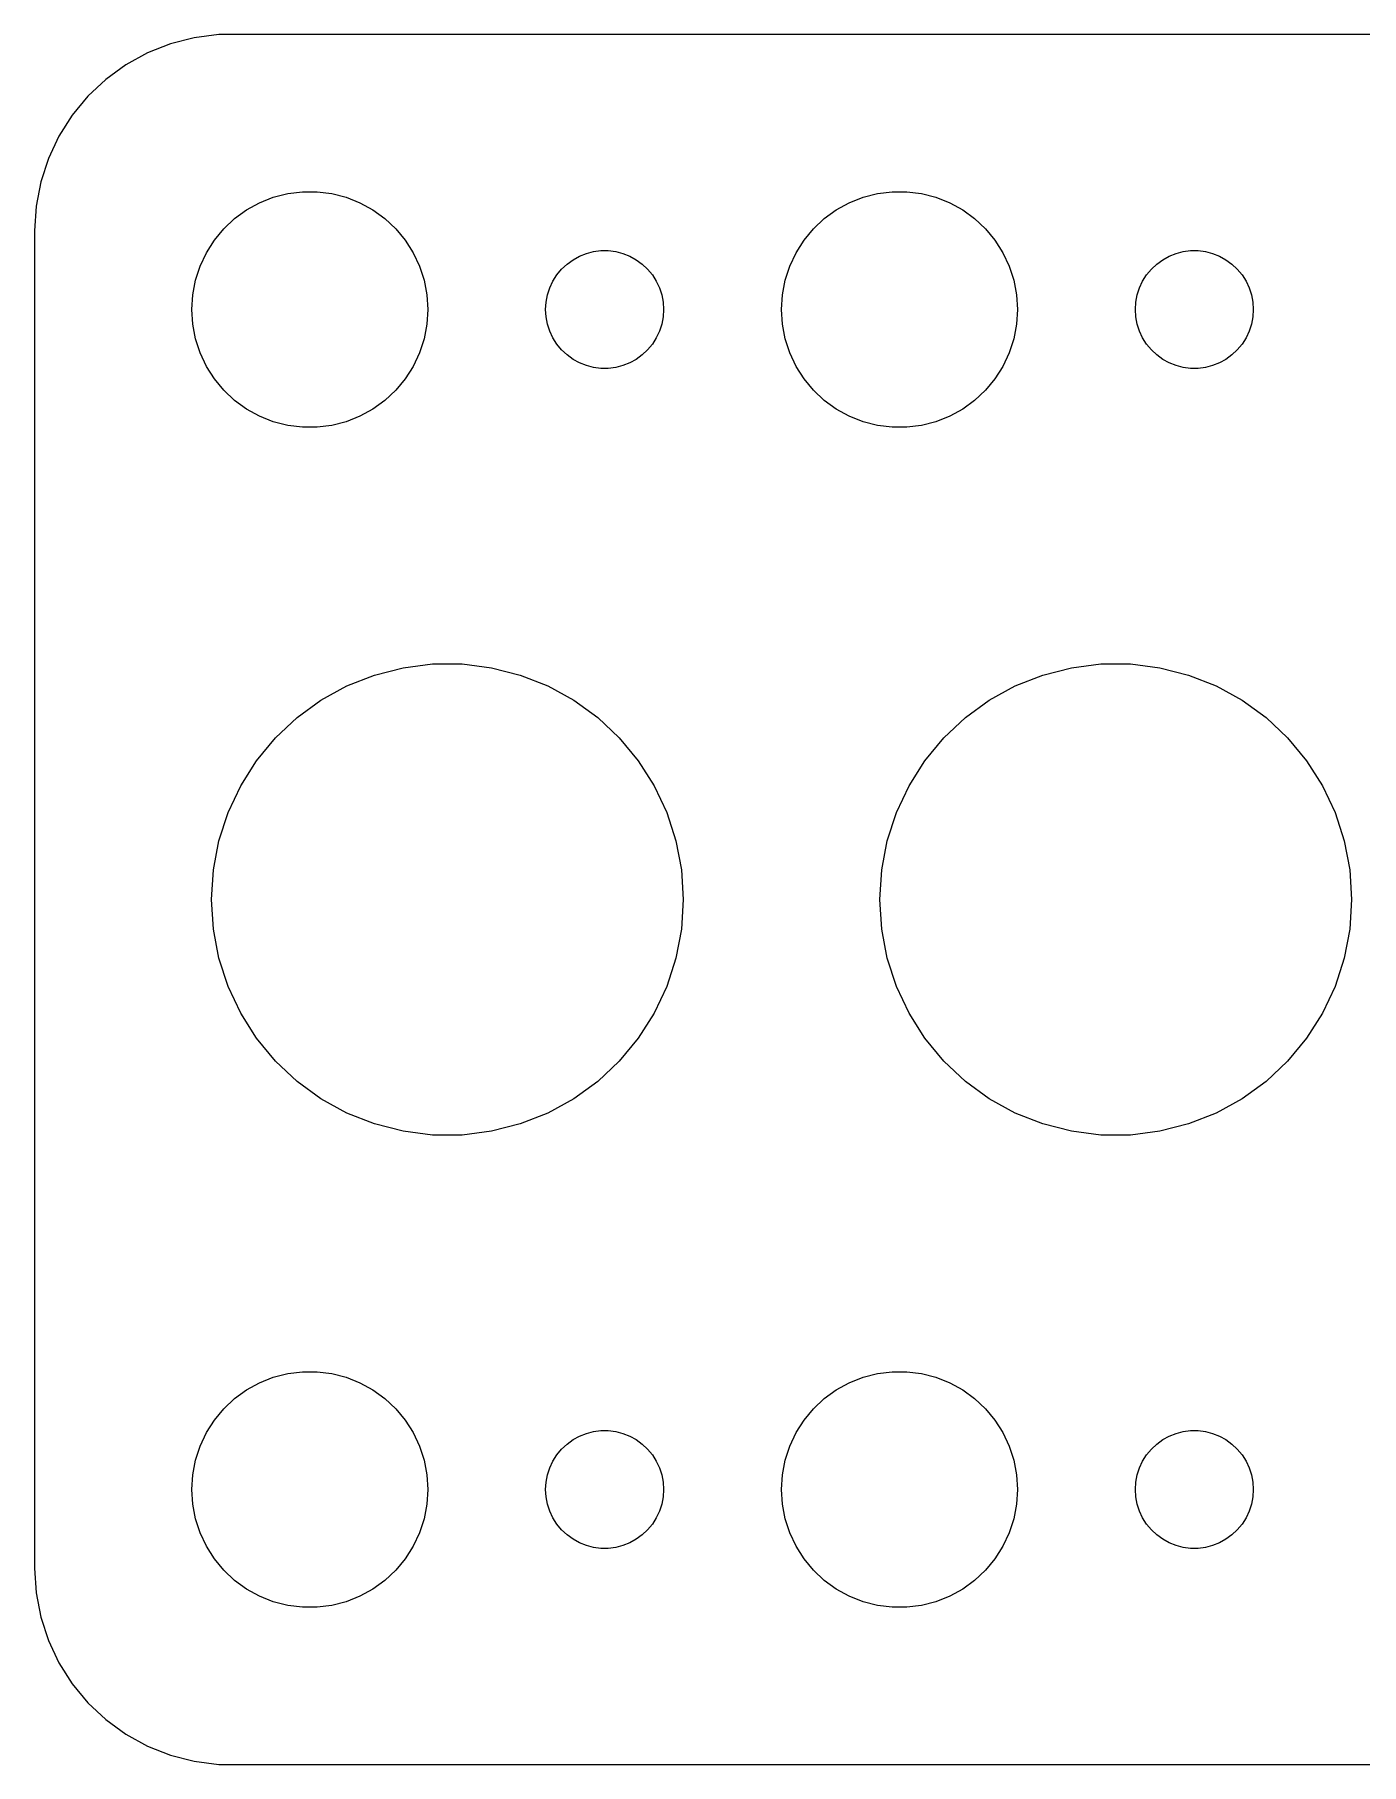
# Model space of a CAD drawing. Header units: metres. Extents: x -44.5 to 44.5, y 32 to 76.
# Drawn here: x -44.5 to -10.75, y 32.01 to 75.99 of the extents above; entities that cross this region are included whole.
import ezdxf

# ---------------------------------------------------------------- set-up
doc = ezdxf.new("R2010")
doc.units = ezdxf.units.M

msp = doc.modelspace()

# ---------------------------------------------------------------- linework, layer by layer
for p, q in [((-41.0451, 75.7553), (-41.6289, 75.5241)), ((-40.4369, 75.9114), (-41.0451, 75.7553)), ((-39.8139, 75.9901), (-40.4369, 75.9114)), ((39.8139, 75.9901), (-39.8139, 75.9901)), ((-42.1791, 75.2216), (-42.6871, 74.8526)), ((-41.6289, 75.5241), (-42.1791, 75.2216)), ((-42.6871, 74.8526), (-43.1448, 74.4227)), ((-43.1448, 74.4227), (-43.5451, 73.9389)), ((-43.5451, 73.9389), (-43.8815, 73.4088)), ((-43.8815, 73.4088), (-44.1489, 72.8406)), ((-44.1489, 72.8406), (-44.3429, 72.2434)), ((-44.3429, 72.2434), (-44.4606, 71.6267)), ((-39.1075, 71.533), (-38.7773, 71.7145)), ((-38.7773, 71.7145), (-38.427, 71.8532)), ((-38.427, 71.8532), (-38.0621, 71.9469)), ((-38.0621, 71.9469), (-37.6884, 71.9941)), ((-37.6884, 71.9941), (-37.3116, 71.9941)), ((-37.3116, 71.9941), (-36.9379, 71.9469)), ((-36.9379, 71.9469), (-36.5729, 71.8532)), ((-36.5729, 71.8532), (-36.2227, 71.7145)), ((-36.2227, 71.7145), (-35.8925, 71.533)), ((-24.1075, 71.533), (-23.7773, 71.7145)), ((-23.7773, 71.7145), (-23.427, 71.8532)), ((-23.427, 71.8532), (-23.0621, 71.9469)), ((-23.0621, 71.9469), (-22.6884, 71.9941)), ((-22.6884, 71.9941), (-22.3116, 71.9941)), ((-22.3116, 71.9941), (-21.9379, 71.9469)), ((-21.9379, 71.9469), (-21.5729, 71.8532)), ((-21.5729, 71.8532), (-21.2227, 71.7145)), ((-21.2227, 71.7145), (-20.8925, 71.533)), ((-44.4606, 71.6267), (-44.5, 71)), ((-39.6869, 71.0536), (-39.4123, 71.3115)), ((-39.4123, 71.3115), (-39.1075, 71.533)), ((-35.8925, 71.533), (-35.5877, 71.3115)), ((-35.5877, 71.3115), (-35.3131, 71.0536)), ((-24.6869, 71.0536), (-24.4123, 71.3115)), ((-24.4123, 71.3115), (-24.1075, 71.533)), ((-20.8925, 71.533), (-20.5877, 71.3115)), ((-20.5877, 71.3115), (-20.3131, 71.0536)), ((-44.5, 71), (-44.5, 37)), ((-39.927, 70.7634), (-39.6869, 71.0536)), ((-35.3131, 71.0536), (-35.0729, 70.7634)), ((-24.927, 70.7634), (-24.6869, 71.0536)), ((-20.3131, 71.0536), (-20.0729, 70.7634)), ((-40.2893, 70.1044), (-40.1289, 70.4453)), ((-40.1289, 70.4453), (-39.927, 70.7634)), ((-35.0729, 70.7634), (-34.8711, 70.4453)), ((-34.8711, 70.4453), (-34.7107, 70.1044)), ((-30.6387, 70.3572), (-30.4635, 70.4266)), ((-30.4635, 70.4266), (-30.2811, 70.4734)), ((-30.2811, 70.4734), (-30.0942, 70.497)), ((-30.0942, 70.497), (-29.9058, 70.497)), ((-29.9058, 70.497), (-29.7189, 70.4734)), ((-29.7189, 70.4734), (-29.5365, 70.4266)), ((-29.5365, 70.4266), (-29.3613, 70.3572)), ((-25.2893, 70.1044), (-25.1289, 70.4453)), ((-25.1289, 70.4453), (-24.927, 70.7634)), ((-20.0729, 70.7634), (-19.8711, 70.4453)), ((-19.8711, 70.4453), (-19.7107, 70.1044)), ((-15.6387, 70.3572), (-15.4635, 70.4266)), ((-15.4635, 70.4266), (-15.2811, 70.4734)), ((-15.2811, 70.4734), (-15.0942, 70.497)), ((-15.0942, 70.497), (-14.9058, 70.497)), ((-14.9058, 70.497), (-14.7189, 70.4734)), ((-14.7189, 70.4734), (-14.5365, 70.4266)), ((-14.5365, 70.4266), (-14.3613, 70.3572)), ((-40.4057, 69.7461), (-40.2893, 70.1044)), ((-34.7107, 70.1044), (-34.5942, 69.7461)), ((-31.2135, 69.8817), (-31.0934, 70.0268)), ((-31.0934, 70.0268), (-30.9561, 70.1558)), ((-30.9561, 70.1558), (-30.8037, 70.2665)), ((-30.8037, 70.2665), (-30.6387, 70.3572)), ((-29.3613, 70.3572), (-29.1963, 70.2665)), ((-29.1963, 70.2665), (-29.0439, 70.1558)), ((-29.0439, 70.1558), (-28.9065, 70.0268)), ((-28.9065, 70.0268), (-28.7865, 69.8817)), ((-25.4057, 69.7461), (-25.2893, 70.1044)), ((-19.7107, 70.1044), (-19.5942, 69.7461)), ((-16.2135, 69.8817), (-16.0934, 70.0268)), ((-16.0934, 70.0268), (-15.9561, 70.1558)), ((-15.9561, 70.1558), (-15.8037, 70.2665)), ((-15.8037, 70.2665), (-15.6387, 70.3572)), ((-14.3613, 70.3572), (-14.1963, 70.2665)), ((-14.1963, 70.2665), (-14.0439, 70.1558)), ((-14.0439, 70.1558), (-13.9065, 70.0268)), ((-13.9065, 70.0268), (-13.7865, 69.8817)), ((-40.4763, 69.376), (-40.4057, 69.7461)), ((-34.5942, 69.7461), (-34.5237, 69.376)), ((-31.4529, 69.373), (-31.3947, 69.5522)), ((-31.3947, 69.5522), (-31.3145, 69.7226)), ((-31.3145, 69.7226), (-31.2135, 69.8817)), ((-28.7865, 69.8817), (-28.6855, 69.7226)), ((-28.6855, 69.7226), (-28.6053, 69.5522)), ((-28.6053, 69.5522), (-28.5471, 69.373)), ((-25.4763, 69.376), (-25.4057, 69.7461)), ((-19.5942, 69.7461), (-19.5237, 69.376)), ((-16.4529, 69.373), (-16.3947, 69.5522)), ((-16.3947, 69.5522), (-16.3145, 69.7226)), ((-16.3145, 69.7226), (-16.2135, 69.8817)), ((-13.7865, 69.8817), (-13.6855, 69.7226)), ((-13.6855, 69.7226), (-13.6053, 69.5522)), ((-13.6053, 69.5522), (-13.5471, 69.373)), ((-40.5, 69), (-40.4763, 69.376)), ((-34.5237, 69.376), (-34.5, 69)), ((-31.5, 69), (-31.4882, 69.188)), ((-31.4882, 69.188), (-31.4529, 69.373)), ((-28.5471, 69.373), (-28.5118, 69.188)), ((-28.5118, 69.188), (-28.5, 69)), ((-25.5, 69), (-25.4763, 69.376)), ((-19.5237, 69.376), (-19.5, 69)), ((-16.5, 69), (-16.4882, 69.188)), ((-16.4882, 69.188), (-16.4529, 69.373)), ((-13.5471, 69.373), (-13.5118, 69.188)), ((-13.5118, 69.188), (-13.5, 69)), ((-40.4763, 68.624), (-40.5, 69)), ((-40.4057, 68.2539), (-40.4763, 68.624)), ((-34.5237, 68.624), (-34.5942, 68.2539)), ((-34.5, 69), (-34.5237, 68.624)), ((-31.4882, 68.812), (-31.5, 69)), ((-31.4529, 68.627), (-31.4882, 68.812)), ((-31.3947, 68.4478), (-31.4529, 68.627)), ((-28.5471, 68.627), (-28.6053, 68.4478)), ((-28.5118, 68.812), (-28.5471, 68.627)), ((-28.5, 69), (-28.5118, 68.812)), ((-25.4763, 68.624), (-25.5, 69)), ((-25.4057, 68.2539), (-25.4763, 68.624)), ((-19.5237, 68.624), (-19.5942, 68.2539)), ((-19.5, 69), (-19.5237, 68.624)), ((-16.4882, 68.812), (-16.5, 69)), ((-16.4529, 68.627), (-16.4882, 68.812)), ((-16.3947, 68.4478), (-16.4529, 68.627)), ((-13.5471, 68.627), (-13.6053, 68.4478)), ((-13.5118, 68.812), (-13.5471, 68.627)), ((-13.5, 69), (-13.5118, 68.812)), ((-40.2893, 67.8956), (-40.4057, 68.2539)), ((-34.5942, 68.2539), (-34.7107, 67.8956)), ((-31.3145, 68.2774), (-31.3947, 68.4478)), ((-31.2135, 68.1183), (-31.3145, 68.2774)), ((-28.6855, 68.2774), (-28.7865, 68.1183)), ((-28.6053, 68.4478), (-28.6855, 68.2774)), ((-25.2893, 67.8956), (-25.4057, 68.2539)), ((-19.5942, 68.2539), (-19.7107, 67.8956)), ((-16.3145, 68.2774), (-16.3947, 68.4478)), ((-16.2135, 68.1183), (-16.3145, 68.2774)), ((-13.6855, 68.2774), (-13.7865, 68.1183)), ((-13.6053, 68.4478), (-13.6855, 68.2774)), ((-40.1289, 67.5547), (-40.2893, 67.8956)), ((-34.7107, 67.8956), (-34.8711, 67.5547)), ((-31.0934, 67.9732), (-31.2135, 68.1183)), ((-30.9561, 67.8442), (-31.0934, 67.9732)), ((-30.8037, 67.7335), (-30.9561, 67.8442)), ((-30.6387, 67.6427), (-30.8037, 67.7335)), ((-29.1963, 67.7335), (-29.3613, 67.6427)), ((-29.0439, 67.8442), (-29.1963, 67.7335)), ((-28.9065, 67.9732), (-29.0439, 67.8442)), ((-28.7865, 68.1183), (-28.9065, 67.9732)), ((-25.1289, 67.5547), (-25.2893, 67.8956)), ((-19.7107, 67.8956), (-19.8711, 67.5547)), ((-16.0934, 67.9732), (-16.2135, 68.1183)), ((-15.9561, 67.8442), (-16.0934, 67.9732)), ((-15.8037, 67.7335), (-15.9561, 67.8442)), ((-15.6387, 67.6427), (-15.8037, 67.7335)), ((-14.1963, 67.7335), (-14.3613, 67.6427)), ((-14.0439, 67.8442), (-14.1963, 67.7335)), ((-13.9065, 67.9732), (-14.0439, 67.8442)), ((-13.7865, 68.1183), (-13.9065, 67.9732)), ((-39.927, 67.2366), (-40.1289, 67.5547)), ((-34.8711, 67.5547), (-35.0729, 67.2366)), ((-30.4635, 67.5734), (-30.6387, 67.6427)), ((-30.2811, 67.5266), (-30.4635, 67.5734)), ((-30.0942, 67.5029), (-30.2811, 67.5266)), ((-29.9058, 67.5029), (-30.0942, 67.5029)), ((-29.7189, 67.5266), (-29.9058, 67.5029)), ((-29.5365, 67.5734), (-29.7189, 67.5266)), ((-29.3613, 67.6427), (-29.5365, 67.5734)), ((-24.927, 67.2366), (-25.1289, 67.5547)), ((-19.8711, 67.5547), (-20.0729, 67.2366)), ((-15.4635, 67.5734), (-15.6387, 67.6427)), ((-15.2811, 67.5266), (-15.4635, 67.5734)), ((-15.0942, 67.5029), (-15.2811, 67.5266)), ((-14.9058, 67.5029), (-15.0942, 67.5029)), ((-14.7189, 67.5266), (-14.9058, 67.5029)), ((-14.5365, 67.5734), (-14.7189, 67.5266)), ((-14.3613, 67.6427), (-14.5365, 67.5734)), ((-39.6869, 66.9464), (-39.927, 67.2366)), ((-39.4123, 66.6884), (-39.6869, 66.9464)), ((-35.3131, 66.9464), (-35.5877, 66.6884)), ((-35.0729, 67.2366), (-35.3131, 66.9464)), ((-24.6869, 66.9464), (-24.927, 67.2366)), ((-24.4123, 66.6884), (-24.6869, 66.9464)), ((-20.3131, 66.9464), (-20.5877, 66.6884)), ((-20.0729, 67.2366), (-20.3131, 66.9464)), ((-39.1075, 66.467), (-39.4123, 66.6884)), ((-38.7773, 66.2855), (-39.1075, 66.467)), ((-35.8925, 66.467), (-36.2227, 66.2855)), ((-35.5877, 66.6884), (-35.8925, 66.467)), ((-24.1075, 66.467), (-24.4123, 66.6884)), ((-23.7773, 66.2855), (-24.1075, 66.467)), ((-20.8925, 66.467), (-21.2227, 66.2855)), ((-20.5877, 66.6884), (-20.8925, 66.467)), ((-38.427, 66.1468), (-38.7773, 66.2855)), ((-38.0621, 66.0531), (-38.427, 66.1468)), ((-37.6884, 66.0059), (-38.0621, 66.0531)), ((-37.3116, 66.0059), (-37.6884, 66.0059)), ((-36.9379, 66.0531), (-37.3116, 66.0059)), ((-36.5729, 66.1468), (-36.9379, 66.0531)), ((-36.2227, 66.2855), (-36.5729, 66.1468)), ((-23.427, 66.1468), (-23.7773, 66.2855)), ((-23.0621, 66.0531), (-23.427, 66.1468)), ((-22.6884, 66.0059), (-23.0621, 66.0531)), ((-22.3116, 66.0059), (-22.6884, 66.0059)), ((-21.9379, 66.0531), (-22.3116, 66.0059)), ((-21.5729, 66.1468), (-21.9379, 66.0531)), ((-21.2227, 66.2855), (-21.5729, 66.1468)), ((-35.8541, 59.7063), (-35.1243, 59.8937)), ((-35.1243, 59.8937), (-34.3767, 59.9882)), ((-34.3767, 59.9882), (-33.6232, 59.9882)), ((-33.6232, 59.9882), (-32.8757, 59.8937)), ((-32.8757, 59.8937), (-32.1459, 59.7063)), ((-18.8541, 59.7063), (-18.1243, 59.8937)), ((-18.1243, 59.8937), (-17.3767, 59.9882)), ((-17.3767, 59.9882), (-16.6232, 59.9882)), ((-16.6232, 59.9882), (-15.8757, 59.8937)), ((-15.8757, 59.8937), (-15.1459, 59.7063)), ((-37.215, 59.066), (-36.5547, 59.429)), ((-36.5547, 59.429), (-35.8541, 59.7063)), ((-32.1459, 59.7063), (-31.4453, 59.429)), ((-31.4453, 59.429), (-30.785, 59.066)), ((-20.215, 59.066), (-19.5547, 59.429)), ((-19.5547, 59.429), (-18.8541, 59.7063)), ((-15.1459, 59.7063), (-14.4453, 59.429)), ((-14.4453, 59.429), (-13.785, 59.066)), ((-37.8245, 58.6231), (-37.215, 59.066)), ((-30.785, 59.066), (-30.1754, 58.6231)), ((-20.8245, 58.6231), (-20.215, 59.066)), ((-13.785, 59.066), (-13.1754, 58.6231)), ((-38.3738, 58.1073), (-37.8245, 58.6231)), ((-30.1754, 58.6231), (-29.6262, 58.1073)), ((-21.3738, 58.1073), (-20.8245, 58.6231)), ((-13.1754, 58.6231), (-12.6262, 58.1073)), ((-38.8541, 57.5267), (-38.3738, 58.1073)), ((-29.6262, 58.1073), (-29.1459, 57.5267)), ((-21.8541, 57.5267), (-21.3738, 58.1073)), ((-12.6262, 58.1073), (-12.1459, 57.5267)), ((-39.2578, 56.8905), (-38.8541, 57.5267)), ((-29.1459, 57.5267), (-28.7422, 56.8905)), ((-22.2578, 56.8905), (-21.8541, 57.5267)), ((-12.1459, 57.5267), (-11.7422, 56.8905)), ((-39.5787, 56.2087), (-39.2578, 56.8905)), ((-28.7422, 56.8905), (-28.4213, 56.2087)), ((-22.5787, 56.2087), (-22.2578, 56.8905)), ((-11.7422, 56.8905), (-11.4213, 56.2087)), ((-39.8115, 55.4921), (-39.5787, 56.2087)), ((-28.4213, 56.2087), (-28.1885, 55.4921)), ((-22.8115, 55.4921), (-22.5787, 56.2087)), ((-11.4213, 56.2087), (-11.1885, 55.4921)), ((-39.9527, 54.752), (-39.8115, 55.4921)), ((-28.1885, 55.4921), (-28.0473, 54.752)), ((-22.9527, 54.752), (-22.8115, 55.4921)), ((-11.1885, 55.4921), (-11.0473, 54.752)), ((-40, 54), (-39.9527, 54.752)), ((-28.0473, 54.752), (-28, 54)), ((-23, 54), (-22.9527, 54.752)), ((-11.0473, 54.752), (-11, 54)), ((-39.9527, 53.248), (-40, 54)), ((-28, 54), (-28.0473, 53.248)), ((-22.9527, 53.248), (-23, 54)), ((-11, 54), (-11.0473, 53.248)), ((-39.8115, 52.5079), (-39.9527, 53.248)), ((-28.0473, 53.248), (-28.1885, 52.5079)), ((-22.8115, 52.5079), (-22.9527, 53.248)), ((-11.0473, 53.248), (-11.1885, 52.5079)), ((-39.5787, 51.7913), (-39.8115, 52.5079)), ((-28.1885, 52.5079), (-28.4213, 51.7913)), ((-22.5787, 51.7913), (-22.8115, 52.5079)), ((-11.1885, 52.5079), (-11.4213, 51.7913)), ((-39.2578, 51.1095), (-39.5787, 51.7913)), ((-28.4213, 51.7913), (-28.7422, 51.1095)), ((-22.2578, 51.1095), (-22.5787, 51.7913)), ((-11.4213, 51.7913), (-11.7422, 51.1095)), ((-38.8541, 50.4733), (-39.2578, 51.1095)), ((-28.7422, 51.1095), (-29.1459, 50.4733)), ((-21.8541, 50.4733), (-22.2578, 51.1095)), ((-11.7422, 51.1095), (-12.1459, 50.4733)), ((-38.3738, 49.8927), (-38.8541, 50.4733)), ((-29.1459, 50.4733), (-29.6262, 49.8927)), ((-21.3738, 49.8927), (-21.8541, 50.4733)), ((-12.1459, 50.4733), (-12.6262, 49.8927)), ((-37.8245, 49.3769), (-38.3738, 49.8927)), ((-29.6262, 49.8927), (-30.1754, 49.3769)), ((-20.8245, 49.3769), (-21.3738, 49.8927)), ((-12.6262, 49.8927), (-13.1754, 49.3769)), ((-37.215, 48.934), (-37.8245, 49.3769)), ((-30.1754, 49.3769), (-30.785, 48.934)), ((-20.215, 48.934), (-20.8245, 49.3769)), ((-13.1754, 49.3769), (-13.785, 48.934)), ((-36.5547, 48.571), (-37.215, 48.934)), ((-30.785, 48.934), (-31.4453, 48.571)), ((-19.5547, 48.571), (-20.215, 48.934)), ((-13.785, 48.934), (-14.4453, 48.571)), ((-35.8541, 48.2937), (-36.5547, 48.571)), ((-31.4453, 48.571), (-32.1459, 48.2937)), ((-18.8541, 48.2937), (-19.5547, 48.571)), ((-14.4453, 48.571), (-15.1459, 48.2937)), ((-35.1243, 48.1063), (-35.8541, 48.2937)), ((-34.3767, 48.0118), (-35.1243, 48.1063)), ((-33.6232, 48.0118), (-34.3767, 48.0118)), ((-32.8757, 48.1063), (-33.6232, 48.0118)), ((-32.1459, 48.2937), (-32.8757, 48.1063)), ((-18.1243, 48.1063), (-18.8541, 48.2937)), ((-17.3767, 48.0118), (-18.1243, 48.1063)), ((-16.6232, 48.0118), (-17.3767, 48.0118)), ((-15.8757, 48.1063), (-16.6232, 48.0118)), ((-15.1459, 48.2937), (-15.8757, 48.1063)), ((-38.7773, 41.7145), (-38.427, 41.8532)), ((-38.427, 41.8532), (-38.0621, 41.9469)), ((-38.0621, 41.9469), (-37.6884, 41.9941)), ((-37.6884, 41.9941), (-37.3116, 41.9941)), ((-37.3116, 41.9941), (-36.9379, 41.9469)), ((-36.9379, 41.9469), (-36.5729, 41.8532)), ((-36.5729, 41.8532), (-36.2227, 41.7145)), ((-23.7773, 41.7145), (-23.427, 41.8532)), ((-23.427, 41.8532), (-23.0621, 41.9469)), ((-23.0621, 41.9469), (-22.6884, 41.9941)), ((-22.6884, 41.9941), (-22.3116, 41.9941)), ((-22.3116, 41.9941), (-21.9379, 41.9469)), ((-21.9379, 41.9469), (-21.5729, 41.8532)), ((-21.5729, 41.8532), (-21.2227, 41.7145)), ((-39.4123, 41.3116), (-39.1075, 41.533)), ((-39.1075, 41.533), (-38.7773, 41.7145)), ((-36.2227, 41.7145), (-35.8925, 41.533)), ((-35.8925, 41.533), (-35.5877, 41.3116)), ((-24.4123, 41.3116), (-24.1075, 41.533)), ((-24.1075, 41.533), (-23.7773, 41.7145)), ((-21.2227, 41.7145), (-20.8925, 41.533)), ((-20.8925, 41.533), (-20.5877, 41.3116)), ((-39.927, 40.7634), (-39.6869, 41.0536)), ((-39.6869, 41.0536), (-39.4123, 41.3116)), ((-35.5877, 41.3116), (-35.3131, 41.0536)), ((-35.3131, 41.0536), (-35.0729, 40.7634)), ((-24.927, 40.7634), (-24.6869, 41.0536)), ((-24.6869, 41.0536), (-24.4123, 41.3116)), ((-20.5877, 41.3116), (-20.3131, 41.0536)), ((-20.3131, 41.0536), (-20.0729, 40.7634)), ((-40.1289, 40.4453), (-39.927, 40.7634)), ((-35.0729, 40.7634), (-34.8711, 40.4453)), ((-30.4635, 40.4266), (-30.2811, 40.4734)), ((-30.2811, 40.4734), (-30.0942, 40.4971)), ((-30.0942, 40.4971), (-29.9058, 40.4971)), ((-29.9058, 40.4971), (-29.7189, 40.4734)), ((-29.7189, 40.4734), (-29.5365, 40.4266)), ((-25.1289, 40.4453), (-24.927, 40.7634)), ((-20.0729, 40.7634), (-19.8711, 40.4453)), ((-15.4635, 40.4266), (-15.2811, 40.4734)), ((-15.2811, 40.4734), (-15.0942, 40.4971)), ((-15.0942, 40.4971), (-14.9058, 40.4971)), ((-14.9058, 40.4971), (-14.7189, 40.4734)), ((-14.7189, 40.4734), (-14.5365, 40.4266)), ((-40.4057, 39.7461), (-40.2893, 40.1044)), ((-40.2893, 40.1044), (-40.1289, 40.4453)), ((-34.8711, 40.4453), (-34.7107, 40.1044)), ((-34.7107, 40.1044), (-34.5942, 39.7461)), ((-31.2135, 39.8817), (-31.0934, 40.0268)), ((-31.0934, 40.0268), (-30.9561, 40.1558)), ((-30.9561, 40.1558), (-30.8037, 40.2665)), ((-30.8037, 40.2665), (-30.6387, 40.3573)), ((-30.6387, 40.3573), (-30.4635, 40.4266)), ((-29.5365, 40.4266), (-29.3613, 40.3573)), ((-29.3613, 40.3573), (-29.1963, 40.2665)), ((-29.1963, 40.2665), (-29.0439, 40.1558)), ((-29.0439, 40.1558), (-28.9065, 40.0268)), ((-28.9065, 40.0268), (-28.7865, 39.8817)), ((-25.4057, 39.7461), (-25.2893, 40.1044)), ((-25.2893, 40.1044), (-25.1289, 40.4453)), ((-19.8711, 40.4453), (-19.7107, 40.1044)), ((-19.7107, 40.1044), (-19.5942, 39.7461)), ((-16.2135, 39.8817), (-16.0934, 40.0268)), ((-16.0934, 40.0268), (-15.9561, 40.1558)), ((-15.9561, 40.1558), (-15.8037, 40.2665)), ((-15.8037, 40.2665), (-15.6387, 40.3573)), ((-15.6387, 40.3573), (-15.4635, 40.4266)), ((-14.5365, 40.4266), (-14.3613, 40.3573)), ((-14.3613, 40.3573), (-14.1963, 40.2665)), ((-14.1963, 40.2665), (-14.0439, 40.1558)), ((-14.0439, 40.1558), (-13.9065, 40.0268)), ((-13.9065, 40.0268), (-13.7865, 39.8817)), ((-40.4763, 39.376), (-40.4057, 39.7461)), ((-34.5942, 39.7461), (-34.5237, 39.376)), ((-31.3947, 39.5522), (-31.3145, 39.7226)), ((-31.3145, 39.7226), (-31.2135, 39.8817)), ((-28.7865, 39.8817), (-28.6855, 39.7226)), ((-28.6855, 39.7226), (-28.6053, 39.5522)), ((-25.4763, 39.376), (-25.4057, 39.7461)), ((-19.5942, 39.7461), (-19.5237, 39.376)), ((-16.3947, 39.5522), (-16.3145, 39.7226)), ((-16.3145, 39.7226), (-16.2135, 39.8817)), ((-13.7865, 39.8817), (-13.6855, 39.7226)), ((-13.6855, 39.7226), (-13.6053, 39.5522)), ((-40.5, 39), (-40.4763, 39.376)), ((-34.5237, 39.376), (-34.5, 39)), ((-31.5, 39), (-31.4882, 39.188)), ((-31.4882, 39.188), (-31.4529, 39.373)), ((-31.4529, 39.373), (-31.3947, 39.5522)), ((-28.6053, 39.5522), (-28.5471, 39.373)), ((-28.5471, 39.373), (-28.5118, 39.188)), ((-28.5118, 39.188), (-28.5, 39)), ((-25.5, 39), (-25.4763, 39.376)), ((-19.5237, 39.376), (-19.5, 39)), ((-16.5, 39), (-16.4882, 39.188)), ((-16.4882, 39.188), (-16.4529, 39.373)), ((-16.4529, 39.373), (-16.3947, 39.5522)), ((-13.6053, 39.5522), (-13.5471, 39.373)), ((-13.5471, 39.373), (-13.5118, 39.188)), ((-13.5118, 39.188), (-13.5, 39)), ((-40.4763, 38.624), (-40.5, 39)), ((-34.5, 39), (-34.5237, 38.624)), ((-31.4882, 38.812), (-31.5, 39)), ((-31.4529, 38.627), (-31.4882, 38.812)), ((-28.5118, 38.812), (-28.5471, 38.627)), ((-28.5, 39), (-28.5118, 38.812)), ((-25.4763, 38.624), (-25.5, 39)), ((-19.5, 39), (-19.5237, 38.624)), ((-16.4882, 38.812), (-16.5, 39)), ((-16.4529, 38.627), (-16.4882, 38.812)), ((-13.5118, 38.812), (-13.5471, 38.627)), ((-13.5, 39), (-13.5118, 38.812)), ((-40.4057, 38.2539), (-40.4763, 38.624)), ((-34.5237, 38.624), (-34.5942, 38.2539)), ((-31.3947, 38.4478), (-31.4529, 38.627)), ((-31.3145, 38.2774), (-31.3947, 38.4478)), ((-31.2135, 38.1183), (-31.3145, 38.2774)), ((-28.6855, 38.2774), (-28.7865, 38.1183)), ((-28.6053, 38.4478), (-28.6855, 38.2774)), ((-28.5471, 38.627), (-28.6053, 38.4478)), ((-25.4057, 38.2539), (-25.4763, 38.624)), ((-19.5237, 38.624), (-19.5942, 38.2539)), ((-16.3947, 38.4478), (-16.4529, 38.627)), ((-16.3145, 38.2774), (-16.3947, 38.4478)), ((-16.2135, 38.1183), (-16.3145, 38.2774)), ((-13.6855, 38.2774), (-13.7865, 38.1183)), ((-13.6053, 38.4478), (-13.6855, 38.2774)), ((-13.5471, 38.627), (-13.6053, 38.4478)), ((-40.2893, 37.8956), (-40.4057, 38.2539)), ((-40.1289, 37.5547), (-40.2893, 37.8956)), ((-34.7107, 37.8956), (-34.8711, 37.5547)), ((-34.5942, 38.2539), (-34.7107, 37.8956)), ((-31.0934, 37.9732), (-31.2135, 38.1183)), ((-30.9561, 37.8442), (-31.0934, 37.9732)), ((-30.8037, 37.7335), (-30.9561, 37.8442)), ((-29.0439, 37.8442), (-29.1963, 37.7335)), ((-28.9065, 37.9732), (-29.0439, 37.8442)), ((-28.7865, 38.1183), (-28.9065, 37.9732)), ((-25.2893, 37.8956), (-25.4057, 38.2539)), ((-25.1289, 37.5547), (-25.2893, 37.8956)), ((-19.7107, 37.8956), (-19.8711, 37.5547)), ((-19.5942, 38.2539), (-19.7107, 37.8956)), ((-16.0934, 37.9732), (-16.2135, 38.1183)), ((-15.9561, 37.8442), (-16.0934, 37.9732)), ((-15.8037, 37.7335), (-15.9561, 37.8442)), ((-14.0439, 37.8442), (-14.1963, 37.7335)), ((-13.9065, 37.9732), (-14.0439, 37.8442)), ((-13.7865, 38.1183), (-13.9065, 37.9732)), ((-39.927, 37.2366), (-40.1289, 37.5547)), ((-34.8711, 37.5547), (-35.0729, 37.2366)), ((-30.6387, 37.6428), (-30.8037, 37.7335)), ((-30.4635, 37.5734), (-30.6387, 37.6428)), ((-30.2811, 37.5266), (-30.4635, 37.5734)), ((-30.0942, 37.503), (-30.2811, 37.5266)), ((-29.9058, 37.503), (-30.0942, 37.503)), ((-29.7189, 37.5266), (-29.9058, 37.503)), ((-29.5365, 37.5734), (-29.7189, 37.5266)), ((-29.3613, 37.6428), (-29.5365, 37.5734)), ((-29.1963, 37.7335), (-29.3613, 37.6428)), ((-24.927, 37.2366), (-25.1289, 37.5547)), ((-19.8711, 37.5547), (-20.0729, 37.2366)), ((-15.6387, 37.6428), (-15.8037, 37.7335)), ((-15.4635, 37.5734), (-15.6387, 37.6428)), ((-15.2811, 37.5266), (-15.4635, 37.5734)), ((-15.0942, 37.503), (-15.2811, 37.5266)), ((-14.9058, 37.503), (-15.0942, 37.503)), ((-14.7189, 37.5266), (-14.9058, 37.503)), ((-14.5365, 37.5734), (-14.7189, 37.5266)), ((-14.3613, 37.6428), (-14.5365, 37.5734)), ((-14.1963, 37.7335), (-14.3613, 37.6428)), ((-44.5, 37), (-44.4606, 36.3733)), ((-39.6869, 36.9464), (-39.927, 37.2366)), ((-39.4123, 36.6885), (-39.6869, 36.9464)), ((-35.3131, 36.9464), (-35.5877, 36.6885)), ((-35.0729, 37.2366), (-35.3131, 36.9464)), ((-24.6869, 36.9464), (-24.927, 37.2366)), ((-24.4123, 36.6885), (-24.6869, 36.9464)), ((-20.3131, 36.9464), (-20.5877, 36.6885)), ((-20.0729, 37.2366), (-20.3131, 36.9464)), ((-39.1075, 36.467), (-39.4123, 36.6885)), ((-35.5877, 36.6885), (-35.8925, 36.467)), ((-24.1075, 36.467), (-24.4123, 36.6885)), ((-20.5877, 36.6885), (-20.8925, 36.467)), ((-44.4606, 36.3733), (-44.3429, 35.7566)), ((-38.7773, 36.2855), (-39.1075, 36.467)), ((-38.427, 36.1468), (-38.7773, 36.2855)), ((-38.0621, 36.0531), (-38.427, 36.1468)), ((-36.5729, 36.1468), (-36.9379, 36.0531)), ((-36.2227, 36.2855), (-36.5729, 36.1468)), ((-35.8925, 36.467), (-36.2227, 36.2855)), ((-23.7773, 36.2855), (-24.1075, 36.467)), ((-23.427, 36.1468), (-23.7773, 36.2855)), ((-23.0621, 36.0531), (-23.427, 36.1468)), ((-21.5729, 36.1468), (-21.9379, 36.0531)), ((-21.2227, 36.2855), (-21.5729, 36.1468)), ((-20.8925, 36.467), (-21.2227, 36.2855)), ((-44.3429, 35.7566), (-44.1489, 35.1594)), ((-37.6884, 36.0059), (-38.0621, 36.0531)), ((-37.3116, 36.0059), (-37.6884, 36.0059)), ((-36.9379, 36.0531), (-37.3116, 36.0059)), ((-22.6884, 36.0059), (-23.0621, 36.0531)), ((-22.3116, 36.0059), (-22.6884, 36.0059)), ((-21.9379, 36.0531), (-22.3116, 36.0059)), ((-44.1489, 35.1594), (-43.8815, 34.5912)), ((-43.8815, 34.5912), (-43.5451, 34.0611)), ((-43.5451, 34.0611), (-43.1448, 33.5773)), ((-43.1448, 33.5773), (-42.6871, 33.1474)), ((-42.6871, 33.1474), (-42.1791, 32.7784)), ((-42.1791, 32.7784), (-41.6289, 32.4759)), ((-41.6289, 32.4759), (-41.0451, 32.2447)), ((-41.0451, 32.2447), (-40.4369, 32.0886)), ((-40.4369, 32.0886), (-39.8139, 32.0099)), ((-39.8139, 32.0099), (39.8139, 32.0099))]:
    msp.add_line(p, q)

doc.saveas('drawing.dxf')
